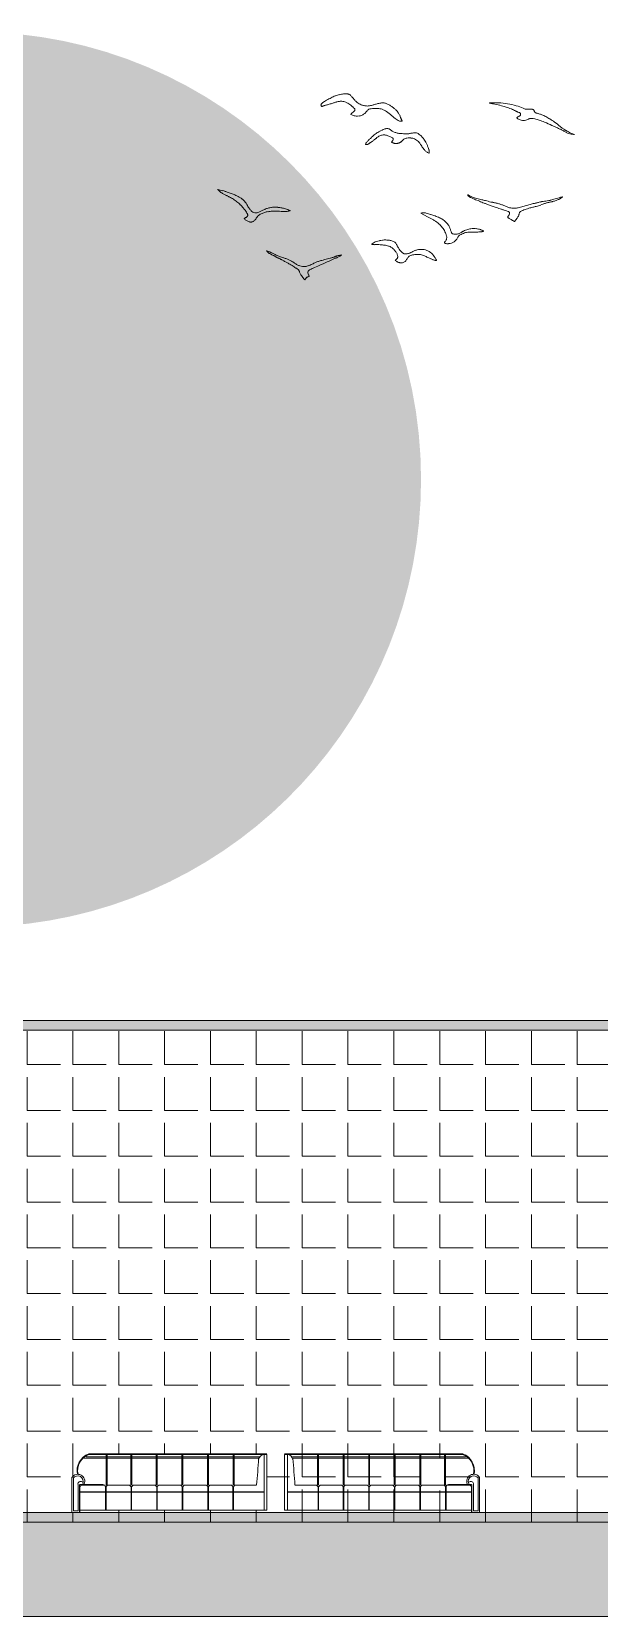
# Model space of a CAD drawing. Header units: inches. Extents: x 0 to 109, y 0 to 144.
# Drawn here: x 39.67 to 48.32, y 119.88 to 144.04 of the extents above; entities that cross this region are included whole.
import ezdxf

# ---------------------------------------------------------------- set-up
doc = ezdxf.new("R2010")
doc.units = ezdxf.units.IN
doc.header["$MEASUREMENT"] = 0
for name, color, linetype, lineweight in [('M_ELEV 2', 251, 'Continuous', 15), ('M_HATCH', 252, 'Continuous', 0), ('M_WALLS', 251, 'Continuous', 15)]:
    doc.layers.add(name, color=color, linetype=linetype, lineweight=lineweight)
doc.layers.add('M_FURNITURE', color=250, linetype='Continuous', lineweight=5, transparency=0.1)

msp = doc.modelspace()

# ---------------------------------------------------------------- hatches: boundary and pattern name
at = {"layer": 'M_ELEV 2', "transparency": 33554641}
h = msp.add_hatch(color=256, dxfattribs=at)
h.dxf.hatch_style = 1
h.set_gradient(color1=(199, 200, 202), color2=(76, 0, 0), rotation=88)
h.paths.add_polyline_path([(5.137, 119.882), (96.545, 119.882), (96.545, 120.867), (92.994, 120.867), (92.994, 121.317), (8.348, 121.317), (8.348, 120.867), (5.137, 120.867)])
at = {"layer": 'M_HATCH', "true_color": 0xadddf7}
h = msp.add_hatch(color=141, dxfattribs=at)
h.dxf.hatch_style = 1
edge = h.paths.add_edge_path()
edge.add_arc((-95.435, 133.394), 127.445, 0.82182, 1.71749, ccw=False)
edge.add_line((31.997, 135.222), (39.26, 135.765))
edge.add_line((39.26, 135.765), (39.286, 130.409))
edge.add_arc((38.777, 137.213), 6.823, 274.2815, 360)
edge.add_arc((38.777, 137.213), 6.823, 0, 180)
at = {"layer": 'M_HATCH'}
h = msp.add_hatch(color=256, dxfattribs=at)
h.dxf.hatch_style = 1
h.paths.add_polyline_path([(39.283, 128.817), (50.379, 128.817), (50.379, 128.967), (39.283, 128.967), (39.05, 128.967), (39.05, 128.367), (39.283, 128.367)])
h = msp.add_hatch(dxfattribs=at)
h.set_pattern_fill('ANGLE', color=256, scale=0.1)
h.set_pattern_definition([(0, (-2902.4851, -285.2188), (0, 0.6985), [0.508, -0.1905]), (90, (-2902.4851, -285.2188), (-0.6985, 0), [0.508, -0.1905])])
h.paths.add_polyline_path([(53.027, 121.317), (53.027, 121.467), (53.673, 121.467), (53.673, 124.467), (55.673, 124.467), (55.673, 121.467), (55.744, 121.467), (65.971, 121.467), (65.971, 121.878, -0.591183), (66.055, 122.047, -0.367988), (66.226, 122.359), (68.942, 122.359), (68.942, 121.467), (70.064, 121.467), (70.064, 128.817), (59.004, 128.817), (50.379, 128.817), (39.283, 128.817), (39.283, 124.467), (39.283, 121.317)])
h.paths.add_polyline_path([(46.376, 121.467), (46.384, 121.501), (46.376, 121.501)], flags=16)
h.paths.add_polyline_path([(46.469, 121.491), (46.4, 121.491), (46.4, 121.855, -1.538153), (46.469, 121.993)], flags=16)
h.paths.add_polyline_path([(45.207, 122.351), (45.207, 122.356), (45.192, 122.356), (45.192, 122.351)], flags=16)
h.paths.add_polyline_path([(45.956, 121.877), (45.956, 122.294), (45.597, 122.294), (45.597, 121.782), (45.935, 121.805, 0.742931)], flags=16)
h.paths.add_polyline_path([(45.545, 121.883), (45.24, 121.883, 0.414214), (45.201, 121.844, 0.480779), (45.155, 121.883), (44.85, 121.883, 0.414214), (44.811, 121.844, 0.480779), (44.765, 121.883), (44.46, 121.883, 0.414214), (44.421, 121.844, 0.480779), (44.375, 121.883), (44.078, 121.883, 0.414214), (44.039, 121.844), (44.031, 121.501), (44.031, 121.883), (44.421, 121.883), (44.421, 121.844, -0.414214), (44.46, 121.883), (44.811, 121.883), (44.811, 121.844, -0.414214), (44.85, 121.883), (45.201, 121.883), (45.201, 121.844, -0.414214), (45.24, 121.883), (45.591, 121.883), (45.584, 121.844, 0.414214)], flags=16)
h.paths.add_polyline_path([(43.252, 122.359), (43.252, 121.501), (40.402, 121.501), (40.402, 121.467), (40.28, 121.467), (40.28, 121.878, -0.591183), (40.365, 122.047, -0.367988), (40.536, 122.359)], flags=16)
h.paths.add_polyline_path([(40.374, 121.891), (40.374, 121.887, -1.232474), (40.456, 121.891)], flags=0)
h.paths.add_polyline_path([(43.252, 122.351), (40.801, 122.351), (40.801, 122.356), (40.817, 122.356)], flags=0)
h.paths.add_polyline_path([(41.191, 122.316), (41.191, 122.356), (41.176, 122.356), (41.176, 122.316)], flags=0)
h.paths.add_polyline_path([(42.695, 121.883), (42.399, 121.883, 0.414214), (42.36, 121.844, 0.480779), (42.313, 121.883), (42.009, 121.883, 0.414214), (41.97, 121.844, 0.480779), (41.923, 121.883), (41.619, 121.883, 0.414214), (41.58, 121.844, 0.480779), (41.533, 121.883), (41.229, 121.883, 0.414214), (41.19, 121.844), (41.182, 121.501), (41.182, 121.883), (41.58, 121.883), (41.58, 121.844, -0.414214), (41.619, 121.883), (41.97, 121.883), (41.97, 121.844, -0.414214), (42.009, 121.883), (42.36, 121.883), (42.36, 121.844, -0.414214), (42.399, 121.883), (42.742, 121.883), (42.734, 121.844, 0.414214)], flags=0)
h = msp.add_hatch(color=256, dxfattribs=at)
h.dxf.hatch_style = 1
h.paths.add_polyline_path([(39.283, 121.467), (39.05, 121.467), (19.142, 121.467), (8.348, 121.467), (8.348, 121.317), (39.283, 121.317)])
h.paths.add_polyline_path([(53.027, 121.467), (39.283, 121.467), (39.283, 121.317), (53.027, 121.317)])
h.paths.add_polyline_path([(92.994, 121.467), (70.064, 121.467), (55.744, 121.467), (55.744, 121.317), (92.994, 121.317)])

# ---------------------------------------------------------------- linework, layer by layer
at = {"layer": 'M_ELEV 2'}
msp.add_line((5.137, 119.882), (96.545, 119.882), dxfattribs=at)
at = {"layer": 'M_FURNITURE'}
for p, q in [((47.184, 142.86), (47.158, 142.872)), ((47.241, 142.859), (47.184, 142.86)), ((44.755, 142.326), (44.753, 142.318)), ((44.753, 142.318), (44.766, 142.318)), ((47.921, 142.474), (47.94, 142.474)), ((47.94, 142.474), (47.925, 142.477)), ((46.396, 141.512), (46.354, 141.532)), ((46.528, 141.477), (46.396, 141.512)), ((45.608, 141.274), (45.598, 141.272)), ((45.598, 141.272), (45.697, 141.219)), ((45.216, 140.56), (45.206, 140.551)), ((45.206, 140.551), (45.224, 140.54)), ((40.45, 122.294), (43.122, 122.294)), ((40.496, 122.316), (43.133, 122.316)), ((40.536, 122.359), (43.252, 122.359)), ((40.536, 122.351), (43.252, 122.351)), ((40.801, 122.356), (40.801, 121.881)), ((40.817, 122.356), (40.817, 121.881)), ((41.176, 122.356), (41.176, 121.881)), ((41.191, 122.356), (41.191, 121.881)), ((41.566, 122.356), (41.566, 121.881)), ((41.581, 122.356), (41.581, 121.881)), ((41.956, 122.356), (41.956, 121.881)), ((41.971, 122.356), (41.971, 121.881)), ((42.346, 122.356), (42.346, 121.881)), ((42.361, 122.356), (42.361, 121.881)), ((42.736, 122.356), (42.736, 121.881)), ((42.751, 122.356), (42.751, 121.881)), ((43.21, 122.359), (43.21, 121.501)), ((43.252, 122.351), (43.252, 121.501)), ((46.237, 122.359), (43.521, 122.359)), ((43.521, 122.351), (43.521, 121.501)), ((46.237, 122.351), (43.521, 122.351)), ((43.563, 122.359), (43.563, 121.501)), ((46.277, 122.316), (43.64, 122.316)), ((46.323, 122.294), (43.651, 122.294)), ((44.022, 122.356), (44.022, 121.881)), ((44.037, 122.356), (44.037, 121.881)), ((44.412, 122.356), (44.412, 121.881)), ((44.427, 122.356), (44.427, 121.881)), ((44.802, 122.356), (44.802, 121.881)), ((44.817, 122.356), (44.817, 121.881)), ((45.192, 122.356), (45.192, 121.881)), ((45.207, 122.356), (45.207, 121.881)), ((45.582, 122.356), (45.582, 121.881)), ((45.597, 122.356), (45.597, 121.881)), ((45.956, 122.356), (45.956, 121.881)), ((45.972, 122.356), (45.972, 121.881)), ((40.402, 121.891), (40.753, 121.891)), ((40.402, 121.844), (40.402, 121.464)), ((40.402, 121.782), (43.21, 121.782)), ((40.402, 121.774), (43.21, 121.774)), ((40.441, 121.883), (40.776, 121.883)), ((40.792, 121.852), (40.792, 121.501)), ((40.8, 121.844), (40.8, 121.501)), ((40.839, 121.883), (41.143, 121.883)), ((41.182, 121.844), (41.182, 121.501)), ((41.19, 121.844), (41.19, 121.501)), ((41.229, 121.883), (41.533, 121.883)), ((41.572, 121.844), (41.572, 121.501)), ((41.58, 121.844), (41.58, 121.501)), ((41.619, 121.883), (41.923, 121.883)), ((41.962, 121.844), (41.962, 121.501)), ((41.97, 121.844), (41.97, 121.501)), ((42.009, 121.883), (42.313, 121.883)), ((42.352, 121.844), (42.352, 121.501)), ((42.36, 121.844), (42.36, 121.501)), ((42.399, 121.883), (42.695, 121.883)), ((42.734, 121.844), (42.734, 121.501)), ((42.742, 121.844), (42.742, 121.501)), ((42.781, 121.883), (43.095, 121.883)), ((46.371, 121.782), (43.563, 121.782)), ((46.371, 121.774), (43.563, 121.774)), ((43.992, 121.883), (43.679, 121.883)), ((44.031, 121.844), (44.031, 121.501)), ((44.039, 121.844), (44.039, 121.501)), ((44.375, 121.883), (44.078, 121.883)), ((44.414, 121.844), (44.414, 121.501)), ((44.421, 121.844), (44.421, 121.501)), ((44.765, 121.883), (44.46, 121.883)), ((44.804, 121.844), (44.804, 121.501)), ((44.811, 121.844), (44.811, 121.501)), ((45.155, 121.883), (44.85, 121.883)), ((45.194, 121.844), (45.194, 121.501)), ((45.201, 121.844), (45.201, 121.501)), ((45.545, 121.883), (45.24, 121.883)), ((45.584, 121.844), (45.584, 121.501)), ((45.591, 121.844), (45.591, 121.501)), ((45.935, 121.883), (45.63, 121.883)), ((45.974, 121.844), (45.974, 121.501)), ((45.981, 121.852), (45.981, 121.501)), ((46.332, 121.883), (45.997, 121.883)), ((46.371, 121.891), (46.02, 121.891)), ((46.371, 121.844), (46.371, 121.464)), ((40.402, 121.501), (43.252, 121.501)), ((46.371, 121.501), (43.521, 121.501))]:
    msp.add_line(p, q, dxfattribs=at)
for points in [[(40.397, 121.891), (40.397, 121.467), (40.28, 121.467), (40.28, 122.001)], [(40.374, 121.891), (40.374, 121.491), (40.304, 121.491), (40.304, 122.001)], [(40.374, 121.891), (40.374, 121.491), (40.304, 121.491), (40.304, 122.001)], [(46.376, 121.891), (46.376, 121.467), (46.493, 121.467), (46.493, 122.001)], [(46.4, 121.891), (46.4, 121.491), (46.469, 121.491), (46.469, 122.001)], [(46.4, 121.891), (46.4, 121.491), (46.469, 121.491), (46.469, 122.001)]]:
    msp.add_lwpolyline(points, dxfattribs=at)
for centre, radius, start, end in [((44.689, 142.113), 1.027, 116.5247, 120.8982), ((44.529, 142.433), 0.67, 110.4993, 116.5248), ((44.496, 142.52), 0.577, 103.9749, 110.4993), ((44.485, 142.567), 0.527, 96.9975, 103.9749), ((44.449, 142.86), 0.233, 91.6495, 96.9975), ((44.449, 142.852), 0.241, 86.4365, 91.6495), ((44.451, 142.885), 0.207, 80.9345, 86.4365), ((44.471, 143.014), 0.0771, 69.4149, 80.9345), ((44.463, 142.991), 0.101, 60.0872, 69.4148), ((44.473, 143.009), 0.0801, 48.9837, 60.0871), ((44.447, 142.979), 0.12, 40.2825, 48.9836), ((44.202, 142.772), 0.441, 36.9735, 40.2825), ((44.987, 143.362), 0.54, 216.9735, 221.7765), ((44.087, 142.923), 0.0114, 152.85, 176.4105), ((44.106, 142.922), 0.0308, 176.4106, 187.6394), ((44.116, 142.923), 0.0404, 187.6393, 203.0682), ((44.099, 142.917), 0.0254, 139.1494, 152.8499), ((44.088, 142.911), 0.0105, 203.0682, 245.1253), ((44.358, 142.693), 0.368, 137.2058, 139.1494), ((44.089, 142.914), 0.0133, 245.1253, 281.0409), ((44.199, 142.84), 0.151, 131.3113, 137.2057), ((44.079, 142.97), 0.0702, 281.0409, 291.5407), ((44.195, 142.845), 0.145, 125.2182, 131.3112), ((44.134, 142.83), 0.0803, 106.9319, 111.5406), ((44.732, 140.866), 2.133, 106.5036, 106.932), ((44.304, 142.69), 0.334, 121.6123, 125.2182), ((44.688, 141.013), 1.98, 105.9531, 106.5036), ((45.71, 140.406), 3.016, 120.8981, 121.6123), ((44.896, 140.284), 2.738, 105.5213, 105.953), ((43.758, 144.383), 1.516, 285.5212, 286.4235), ((43.253, 146.096), 3.302, 286.4235, 286.9277), ((43.24, 146.138), 3.346, 286.9277, 287.4308), ((43.719, 144.615), 1.749, 287.4307, 288.248), ((45.158, 140.248), 2.848, 107.3208, 108.248), ((44.406, 142.662), 0.32, 102.69, 107.3207), ((44.37, 142.821), 0.156, 95.3644, 102.69), ((44.378, 142.736), 0.242, 90.0822, 95.3644), ((44.378, 142.758), 0.22, 81.8038, 90.0822), ((44.382, 142.787), 0.191, 72.5864, 81.8037), ((44.378, 142.775), 0.204, 63.6988, 72.5864), ((44.339, 142.696), 0.291, 56.8933, 63.6988), ((44.277, 142.601), 0.405, 51.6384, 56.8933), ((44.188, 142.489), 0.548, 47.4497, 51.6384), ((44.533, 142.781), 0.00436, 132.8888, 169.0125), ((44.534, 142.781), 0.0058, 169.0126, 246.1675), ((44.685, 142.618), 0.228, 130.7799, 132.8887), ((44.679, 143.108), 0.363, 246.1675, 250.1709), ((44.661, 142.645), 0.192, 127.7452, 130.7799), ((44.732, 142.554), 0.307, 125.6139, 127.7452), ((44.276, 143.19), 0.475, 305.6139, 308.9643), ((44.653, 143.038), 0.289, 250.1709, 255.9119), ((44.134, 142.43), 0.628, 44.173, 47.4496), ((44.53, 142.877), 0.0724, 308.9643, 322.4167), ((44.835, 143.226), 0.337, 221.7764, 228.6201), ((44.563, 142.847), 0.0297, 14.0893, 44.173), ((44.564, 142.85), 0.0288, 322.4167, 346.1219), ((44.57, 142.849), 0.0231, 346.1219, 14.0893), ((44.802, 143.189), 0.287, 228.6202, 236.082), ((44.791, 143.173), 0.268, 236.0821, 243.9327), ((44.633, 142.908), 0.157, 278.6312, 295.5041), ((44.821, 143.234), 0.336, 243.9327, 248.5437), ((44.784, 143.139), 0.234, 248.5436, 254.594), ((44.623, 142.93), 0.18, 295.5041, 311.1064), ((44.778, 143.118), 0.211, 254.5941, 260.9813), ((44.554, 143.009), 0.285, 311.1064, 322.1665), ((44.778, 143.121), 0.215, 260.9814, 267.289), ((44.779, 143.131), 0.225, 267.289, 273.5047), ((44.925, 142.721), 0.184, 135.6002, 142.1666), ((44.78, 143.104), 0.198, 273.5047, 280.3555), ((44.817, 142.826), 0.0337, 112.5359, 135.6002), ((44.83, 142.795), 0.0675, 98.4786, 112.536), ((44.746, 143.292), 0.389, 280.3556, 284.8619), ((45.054, 141.292), 1.587, 97.0575, 98.4786), ((44.186, 145.404), 2.574, 284.862, 285.9788), ((44.912, 142.44), 0.43, 86.4653, 97.0574), ((45.593, 140.489), 2.538, 104.8359, 105.9788), ((44.924, 142.626), 0.244, 70.2532, 86.4653), ((45.041, 142.573), 0.382, 100.2114, 104.8359), ((45.009, 142.75), 0.203, 93.3407, 100.2114), ((45.013, 142.684), 0.269, 87.7807, 93.3407), ((44.903, 142.569), 0.304, 56.098, 70.2531), ((45.014, 142.718), 0.235, 81.6832, 87.7808), ((45.03, 142.827), 0.125, 71.9304, 81.6832), ((45.024, 142.807), 0.145, 63.0111, 71.9305), ((44.561, 142.06), 0.917, 49.8788, 56.098), ((44.909, 142.582), 0.398, 58.8106, 63.0111), ((44.799, 142.4), 0.611, 54.3996, 58.8106), ((44.842, 142.46), 0.537, 49.5423, 54.3995), ((44.887, 142.513), 0.468, 44.3613, 49.5422), ((45.019, 142.642), 0.284, 36.8293, 44.3612), ((45.068, 142.679), 0.222, 31.5237, 36.8293), ((44.931, 142.595), 0.382, 27.9909, 31.5237), ((44.926, 142.592), 0.389, 24.4786, 27.9908), ((46.644, 142.952), 0.000898, 99.2153, 251.2581), ((46.667, 142.812), 0.142, 94.2035, 99.2153), ((46.669, 143.026), 0.079, 251.2581, 258.7135), ((49.809, 158.76), 16.124, 258.7135, 258.8861), ((46.723, 142.046), 0.911, 86.3929, 94.2034), ((46.322, 141.007), 1.969, 75.9026, 78.8861), ((46.692, 141.554), 1.404, 80.744, 86.3929), ((46.422, 141.405), 1.558, 72.3473, 75.9026), ((46.507, 141.674), 1.276, 68.4631, 72.3474), ((46.7, 141.6), 1.357, 75.0284, 80.744), ((46.758, 142.308), 0.594, 61.5842, 68.4632), ((47.14, 143.015), 0.209, 241.5842, 244.2941), ((47.257, 143.257), 0.478, 244.2941, 245.7533), ((46.868, 142.232), 0.703, 65.6801, 75.0284), ((47.261, 143.268), 0.49, 245.7532, 247.2055), ((47.176, 143.065), 0.27, 247.2055, 249.4737), ((47, 142.595), 0.232, 64.8585, 69.4737), ((47.081, 142.767), 0.0424, 48.5816, 64.8585), ((47.094, 142.781), 0.0228, 24.5753, 48.5816), ((47.096, 142.776), 0.0217, 319.2026, 345.1462), ((47.084, 142.777), 0.0331, 6.4309, 24.5754), ((47.089, 142.778), 0.0283, 345.1462, 6.4309), ((47.158, 139.743), 3.117, 87.9067, 88.4827), ((47.261, 142.568), 0.29, 84.6216, 87.9067), ((47.279, 142.76), 0.0977, 78.3842, 84.6217), ((47.293, 142.824), 0.0318, 64.0015, 78.3842), ((47.291, 142.822), 0.0346, 49.4153, 64.0014), ((47.288, 142.818), 0.0395, 36.2221, 49.4153), ((47.292, 142.82), 0.0352, 22.2823, 36.2221), ((47.307, 142.827), 0.0189, 0.0904, 22.2823), ((47.337, 142.827), 0.0113, 180.0904, 215.8323), ((47.388, 142.863), 0.0742, 215.8322, 224.734), ((47.388, 142.864), 0.0743, 224.734, 233.9314), ((47.357, 142.821), 0.0214, 233.9314, 257.1821), ((47.265, 142.416), 0.393, 74.1912, 77.1821), ((47.134, 141.956), 0.872, 72.542, 74.1912), ((47.129, 141.939), 0.89, 70.8995, 72.5421), ((47.262, 142.323), 0.484, 68.3074, 70.8995), ((47.187, 142.135), 0.686, 62.5874, 68.3073), ((44.639, 142.982), 0.231, 255.9118, 262.692), ((44.631, 142.921), 0.169, 262.692, 278.6312), ((45.434, 141.649), 0.987, 116.8226, 119.0917), ((45.432, 141.655), 0.981, 114.5929, 116.8226), ((45.128, 142.318), 0.252, 108.4622, 114.593), ((45.091, 142.43), 0.134, 101.1781, 108.4623), ((45.083, 142.467), 0.0954, 91.7903, 101.1781), ((45.083, 142.482), 0.0807, 81.5473, 91.7903), ((45.086, 142.5), 0.0626, 69.1506, 81.5474), ((45.091, 142.515), 0.0465, 61.0087, 69.1506), ((45.002, 142.353), 0.232, 58.5319, 61.0086), ((44.986, 142.327), 0.262, 56.0653, 58.5319), ((44.999, 142.347), 0.238, 53.42, 56.0653), ((45.312, 142.768), 0.287, 233.4199, 243.171), ((50.669, 149.308), 8.561, 229.8788, 230.484), ((45.39, 142.908), 0.265, 230.4841, 237.9489), ((45.284, 142.738), 0.0645, 237.9489, 257.4362), ((45.288, 142.757), 0.0832, 257.4362, 273.5398), ((45.051, 142.649), 0.251, 19.603, 24.4786), ((45.473, 142.799), 0.197, 199.603, 202.2527), ((45.684, 142.886), 0.425, 202.2527, 203.7449), ((45.273, 142.997), 0.324, 273.5397, 274.789), ((45.689, 142.888), 0.431, 203.7449, 205.2335), ((45.503, 142.8), 0.225, 205.2335, 207.6545), ((45.285, 142.86), 0.187, 274.789, 276.6758), ((45.04, 142.558), 0.297, 26.0916, 27.6546), ((45.268, 143.002), 0.329, 276.6757, 277.5808), ((45.166, 142.619), 0.158, 23.5815, 26.0916), ((45.041, 142.565), 0.294, 22.4541, 23.5815), ((45.311, 142.677), 0.00172, 277.5806, 314.9999), ((45.312, 142.676), 0.000883, 315.0001, 22.4542), ((47.067, 142.726), 0.00696, 151.9604, 181.9098), ((47.065, 142.726), 0.00483, 181.9098, 221.2749), ((47.084, 142.717), 0.0258, 138.1714, 151.9603), ((47.079, 142.738), 0.0234, 221.275, 234.9225), ((47.081, 142.719), 0.0228, 123.0236, 138.1714), ((47.409, 143.209), 0.598, 234.9225, 236.2238), ((47.096, 142.697), 0.0491, 113.6427, 123.0237), ((47.221, 142.412), 0.36, 111.4874, 113.6428), ((47.179, 142.864), 0.184, 236.2237, 248.1024), ((47.047, 142.854), 0.114, 291.4875, 299.5051), ((47.086, 142.784), 0.0341, 299.5051, 319.2027), ((47.156, 142.808), 0.123, 248.1024, 264.1448), ((47.156, 142.803), 0.118, 264.1448, 280.6058), ((47.149, 142.84), 0.156, 280.6059, 293.9558), ((47.45, 142.161), 0.587, 111.4728, 113.9559), ((47.288, 142.574), 0.144, 104.4054, 111.4728), ((47.278, 142.612), 0.104, 95.7707, 104.4055), ((47.286, 142.528), 0.188, 90.2371, 95.7708), ((47.286, 142.521), 0.196, 76.1438, 90.2372), ((47.154, 141.982), 0.751, 70.9498, 76.1438), ((46.973, 141.459), 1.304, 66.9756, 70.9497), ((45.903, 138.942), 4.039, 65.2648, 66.9756), ((47.137, 142.038), 0.795, 57.468, 62.5873), ((46.929, 141.712), 1.182, 53.3784, 57.468), ((52.018, 152.215), 10.575, 245.2647, 245.4687), ((52.673, 153.649), 12.151, 245.4686, 245.6524), ((45.584, 139.902), 3.437, 51.5335, 53.3784), ((52.149, 152.491), 10.88, 245.6523, 245.8363), ((48.636, 144.663), 2.3, 245.8363, 246.4191), ((47.48, 142.014), 0.59, 64.5731, 66.4191), ((48.512, 143.588), 1.271, 231.5334, 232.6594), ((47.443, 141.936), 0.676, 62.9063, 64.5732), ((48.425, 143.473), 1.126, 232.6593, 233.8919), ((47.476, 142.001), 0.604, 61.2322, 62.9064), ((48.366, 143.392), 1.026, 233.8918, 235.0487), ((47.705, 142.416), 0.13, 55.9888, 61.2322), ((47.98, 142.824), 0.362, 235.9888, 242.7243), ((47.839, 142.638), 0.107, 235.0487, 241.1533), ((47.471, 141.971), 0.655, 60.3127, 61.1533), ((46.842, 140.867), 1.926, 59.9364, 60.3127), ((46.776, 140.753), 2.058, 59.564, 59.9365), ((47.125, 141.347), 1.368, 59.0585, 59.564), ((44.798, 142.316), 0.0443, 152.0882, 167.8469), ((44.821, 142.304), 0.0707, 140.9746, 152.0882), ((44.948, 142.201), 0.234, 135.7531, 140.9746), ((44.766, 142.378), 0.0599, 270.2361, 281.0247), ((44.766, 142.379), 0.0616, 281.0247, 291.5911), ((47.287, 139.923), 3.499, 135.0281, 135.7532), ((44.764, 142.383), 0.0652, 291.5911, 301.8416), ((44.758, 142.393), 0.0773, 301.8415, 310.8618), ((44.866, 142.268), 0.0881, 126.4492, 130.8618), ((46.29, 140.919), 2.089, 133.6782, 135.0281), ((45.564, 141.323), 1.263, 125.8186, 126.4493), ((45.595, 141.28), 1.316, 125.1025, 125.8186), ((45.776, 141.023), 1.63, 124.4924, 125.1024), ((45.298, 141.958), 0.653, 130.4685, 133.6782), ((44.472, 142.921), 0.673, 304.4923, 306.1068), ((44.236, 143.244), 1.073, 306.1068, 307.2447), ((45.19, 142.084), 0.487, 126.6442, 130.4685), ((44.269, 143.2), 1.017, 307.2446, 308.3931), ((45.316, 141.915), 0.698, 123.7244, 126.6443), ((44.666, 142.699), 0.378, 308.3931, 310.7978), ((45.213, 142.065), 0.458, 125.9022, 130.7979), ((45.139, 142.18), 0.379, 119.0917, 123.7244), ((45.037, 142.309), 0.158, 115.0418, 125.9022), ((45.021, 142.342), 0.121, 102.357, 115.0417), ((45.034, 142.284), 0.181, 92.9513, 102.3569), ((45.034, 142.284), 0.181, 85.4212, 92.9513), ((45.036, 142.31), 0.155, 76.9808, 85.4212), ((45.027, 142.269), 0.196, 69.6085, 76.9808), ((44.937, 142.027), 0.455, 65.6727, 69.6085), ((44.826, 141.783), 0.723, 62.2544, 65.6727), ((45.612, 142.074), 0.54, 148.0558, 148.6088), ((45.153, 142.354), 0.00176, 148.6088, 180.0001), ((45.154, 142.354), 0.0027, 179.9999, 244.0676), ((45.267, 142.587), 0.261, 244.0676, 246.5287), ((45.374, 142.222), 0.259, 146.7061, 148.0558), ((45.538, 142.115), 0.455, 145.8201, 146.7061), ((45.01, 142.473), 0.183, 325.8201, 334.8846), ((45.149, 142.396), 0.0297, 27.6381, 62.2544), ((45.231, 142.503), 0.17, 246.5288, 250.7707), ((45.161, 142.402), 0.0165, 334.8847, 27.6381), ((45.225, 142.487), 0.153, 250.7707, 255.3533), ((45.279, 142.704), 0.214, 243.171, 255.3047), ((45.212, 142.436), 0.101, 255.3532, 260.5832), ((45.212, 142.439), 0.104, 260.5832, 265.6981), ((45.215, 142.472), 0.136, 265.6982, 270.0913), ((45.214, 142.645), 0.309, 270.0913, 272.4706), ((45.303, 142.796), 0.31, 255.3047, 265.0216), ((45.211, 142.713), 0.378, 272.4706, 274.746), ((45.237, 142.403), 0.0662, 274.7461, 283), ((45.239, 142.393), 0.0567, 283, 292.1407), ((45.175, 142.551), 0.227, 292.1407, 295.4029), ((45.21, 142.478), 0.146, 295.4029, 300.1894), ((45.37, 143.564), 1.081, 265.0215, 268.857), ((45.238, 142.43), 0.0907, 300.1894, 307.0184), ((45.223, 142.45), 0.116, 307.0184, 312.9096), ((45.058, 142.628), 0.358, 312.9096, 315.4514), ((45.545, 142.148), 0.325, 129.3241, 135.4515), ((45.386, 142.342), 0.0749, 111.0952, 129.3241), ((45.439, 146.995), 4.512, 268.857, 269.3706), ((45.39, 142.332), 0.0857, 94.4201, 111.0951), ((45.421, 141.924), 0.495, 89.8639, 94.4201), ((45.392, 142.767), 0.284, 269.3705, 273.2328), ((45.4, 142.631), 0.148, 273.2328, 279.2944), ((45.419, 141.057), 1.362, 88.8597, 89.864), ((45.34, 143.001), 0.522, 279.2943, 281.6629), ((45.555, 141.958), 0.543, 96.3241, 101.6629), ((45.444, 142.278), 0.14, 83.5313, 88.8597), ((45.451, 142.341), 0.077, 75.6132, 83.5313), ((45.425, 142.239), 0.183, 71.4586, 75.6132), ((45.415, 142.21), 0.213, 61.2842, 71.4586), ((45.508, 142.383), 0.114, 79.3876, 96.3241), ((45.438, 142.253), 0.164, 48.9166, 61.2842), ((45.513, 142.411), 0.0858, 59.0312, 79.3876), ((45.414, 142.225), 0.201, 37.9128, 48.9166), ((45.444, 142.297), 0.219, 48.9379, 59.0312), ((45.216, 142.071), 0.452, 31.9138, 37.9129), ((45.367, 142.208), 0.337, 44.9051, 48.9379), ((46.494, 142.866), 1.053, 211.9138, 213.8392), ((45.385, 142.226), 0.311, 40.6236, 44.9051), ((45.359, 142.204), 0.345, 36.5752, 40.6236), ((45.212, 142.095), 0.528, 33.6333, 36.5752), ((45.327, 142.171), 0.391, 28.1241, 33.6333), ((44.984, 141.988), 0.779, 24.8352, 28.124), ((45, 141.995), 0.762, 21.5411, 24.8351), ((47.945, 142.757), 0.287, 242.7242, 250.752), ((48.471, 143.592), 1.248, 239.0584, 240.756), ((47.932, 142.72), 0.247, 250.752, 259.4013), ((48.014, 142.776), 0.313, 240.756, 245.504), ((47.965, 142.67), 0.196, 245.504, 251.7681), ((47.919, 142.649), 0.175, 259.4013, 270.5846), ((47.972, 142.69), 0.218, 251.7681, 257.5646), ((46.029, 142.555), 0.494, 213.8392, 217.2309), ((45.915, 142.468), 0.351, 217.2309, 221.2884), ((45.811, 142.377), 0.212, 221.2884, 227.205), ((45.808, 142.374), 0.208, 227.205, 232.6153), ((45.87, 142.455), 0.309, 232.6153, 236.6292), ((46.016, 142.676), 0.574, 236.6292, 238.6423), ((45.437, 142.168), 0.292, 14.8005, 21.5411), ((45.719, 142.188), 0.00338, 238.6422, 315), ((45.657, 142.226), 0.0646, 4.1298, 14.8004), ((45.28, 142.199), 0.443, 1.5541, 4.1298), ((45.717, 142.19), 0.00601, 315, 0.3026), ((44.778, 142.185), 0.945, 0.3026, 1.5541), ((42.502, 141.634), 0.000346, 92.1525, 221.6384), ((42.769, 141.872), 0.359, 221.6385, 222.7115), ((42.502, 141.615), 0.0188, 75.4907, 92.1524), ((42.674, 141.784), 0.228, 222.7115, 224.8163), ((40.13, 132.447), 9.489, 75.2805, 75.4906), ((42.869, 141.978), 0.504, 224.8163, 225.9822), ((42.701, 141.804), 0.262, 225.9822, 231.9295), ((42.742, 141.856), 0.329, 231.9296, 236.9449), ((41.751, 138.62), 3.107, 74.6009, 75.2804), ((42.789, 141.929), 0.415, 236.945, 241.3736), ((41.832, 138.912), 2.805, 73.8671, 74.601), ((42.949, 142.222), 0.749, 241.3737, 244.2202), ((42.19, 140.149), 1.516, 71.1963, 73.8671), ((42.355, 140.634), 1.004, 67.5583, 71.1963), ((42.415, 140.78), 0.846, 63.5823, 67.5584), ((22.193, 99.248), 46.975, 64.198, 64.2202), ((17.843, 90.249), 56.97, 64.1788, 64.1981), ((20.158, 95.034), 51.654, 64.1596, 64.1788), ((37.339, 130.51), 12.238, 64.1035, 64.1596), ((42.439, 141.015), 0.559, 57.3716, 64.1035), ((42.4, 140.954), 0.632, 51.2292, 57.3717), ((42.49, 140.932), 0.676, 58.8804, 63.5823), ((42.389, 140.941), 0.649, 45.1681, 51.2293), ((42.489, 140.931), 0.678, 55.1019, 58.8804), ((42.395, 140.947), 0.641, 39.0486, 45.1682), ((42.774, 141.338), 0.181, 45.0114, 55.102), ((42.47, 141.007), 0.545, 36.4024, 39.0487), ((42.779, 141.344), 0.173, 34.6303, 45.0114), ((41.412, 140.227), 1.859, 35.3413, 36.4024), ((42.441, 141.11), 0.584, 30.4344, 34.6302), ((44.01, 142.032), 1.236, 210.4343, 213.6703), ((43.191, 141.486), 0.251, 213.6704, 224.2246), ((43.444, 140.826), 0.553, 112.5566, 118.7813), ((43.367, 141.013), 0.35, 103.7967, 112.5566), ((43.363, 141.028), 0.335, 94.8148, 103.7967), ((43.374, 140.901), 0.463, 87.762, 94.8147), ((43.373, 140.892), 0.472, 84.42, 87.762), ((43.365, 140.808), 0.556, 81.4649, 84.4201), ((43.361, 140.78), 0.585, 78.5826, 81.4649), ((43.355, 140.752), 0.613, 75.8009, 78.5826), ((43.38, 140.849), 0.513, 72.5712, 75.8009), ((43.084, 139.905), 1.502, 71.1222, 72.5713), ((41.083, 134.056), 7.684, 70.8248, 71.1223), ((46.307, 141.552), 0.00128, 78.1361, 219.4263), ((46.441, 141.662), 0.174, 219.4262, 224.2489), ((46.299, 141.514), 0.0398, 64.7501, 78.1361), ((43.261, 135.072), 7.163, 64.4124, 64.75), ((46.449, 141.67), 0.186, 224.2488, 227.1183), ((46.505, 141.731), 0.269, 227.1182, 229.2954), ((46.493, 141.716), 0.249, 229.2954, 231.5003), ((46.389, 141.585), 0.0822, 231.5004, 236.5464), ((46.377, 141.567), 0.0605, 236.5465, 246.0586), ((47.571, 144.256), 3.003, 246.0586, 246.6337), ((47.333, 143.705), 2.402, 246.6337, 247.4908), ((47.796, 144.824), 3.614, 247.4909, 248.122), ((30.531, 101.828), 42.72, 68.0662, 68.1221), ((30.614, 102.034), 42.497, 68.01, 68.0662), ((32.298, 106.203), 38, 67.9553, 68.0101), ((50.755, 157.548), 16.617, 255.2639, 255.4461), ((44.452, 136.217), 5.62, 67.7308, 67.9554), ((48.829, 150.129), 8.952, 255.4461, 255.7356), ((47.192, 142.91), 1.612, 247.7309, 249.5269), ((56.361, 179.755), 39.521, 255.7356, 255.7934), ((47.573, 143.928), 2.7, 249.527, 250.7478), ((46.666, 141.457), 0.0144, 255.7933, 270.0001), ((46.666, 141.423), 0.0191, 80.433, 90), ((46.383, 139.746), 1.72, 80.0473, 80.433), ((46.479, 140.292), 1.166, 79.3728, 80.0473), ((47.92, 144.923), 3.753, 250.7478, 251.7769), ((46.352, 139.615), 1.854, 78.8963, 79.3728), ((46.533, 140.538), 0.914, 75.6914, 78.8963), ((49.179, 148.747), 7.779, 251.7769, 252.3735), ((46.55, 140.605), 0.844, 72.2919, 75.6914), ((46.563, 140.647), 0.8, 68.8002, 72.292), ((45.154, 136.079), 5.512, 71.8771, 72.3735), ((46.601, 140.745), 0.696, 64.9228, 68.8002), ((46.348, 139.728), 1.673, 70.6704, 71.877), ((47.026, 141.653), 0.307, 244.9227, 252.0615), ((47.013, 141.612), 0.264, 252.0616, 260.0488), ((47.012, 141.607), 0.259, 260.0489, 268.1204), ((47.013, 141.629), 0.281, 268.1203, 275.7188), ((47.002, 141.738), 0.391, 275.7188, 279.7213), ((46.996, 141.774), 0.427, 279.7213, 283.4647), ((46.835, 142.445), 1.117, 283.4646, 285.5054), ((43.759, 153.533), 12.624, 285.5053, 285.8503), ((47.325, 140.933), 0.42, 112.1193, 116.8405), ((47.376, 140.807), 0.556, 108.2942, 112.1194), ((47.467, 140.53), 0.847, 105.2705, 108.2942), ((48.684, 136.186), 5.409, 105.4531, 105.8503), ((48.664, 136.257), 5.335, 105.0518, 105.4531), ((47.891, 138.979), 2.456, 103.9036, 105.2705), ((48.518, 136.802), 4.771, 104.6611, 105.0518), ((46.504, 144.582), 3.317, 283.9037, 284.8172), ((47.485, 140.752), 0.688, 103.0298, 104.6611), ((46.998, 142.856), 1.472, 283.0297, 283.642), ((46.807, 143.641), 2.28, 283.642, 284.0832), ((47.041, 142.552), 1.217, 284.8173, 286.7481), ((46.839, 143.512), 2.147, 284.0832, 284.5287), ((47.187, 142.171), 0.762, 284.5288, 285.4941), ((47.526, 140.949), 0.507, 102.9198, 105.4941), ((47.153, 142.179), 0.828, 286.7481, 289.1416), ((47.523, 140.963), 0.492, 100.2873, 102.9198), ((47.21, 142.013), 0.652, 289.1416, 292.0035), ((47.574, 140.682), 0.779, 98.2777, 100.2874), ((47.612, 141.02), 0.42, 109.4562, 112.0035), ((47.888, 138.524), 2.959, 97.5333, 98.2777), ((47.662, 140.877), 0.571, 107.4348, 109.4561), ((47.672, 140.848), 0.602, 105.4611, 107.4348), ((47.258, 143.284), 1.842, 277.5333, 278.775), ((47.661, 140.885), 0.563, 103.3873, 105.4611), ((36.26, 188.79), 48.68, 283.3872, 283.4092), ((47.477, 141.867), 0.409, 278.7749, 282.5712), ((29.28, 218.068), 78.779, 283.40911, 283.42447), ((47.487, 141.82), 0.36, 282.5712, 286.6894), ((30.016, 214.984), 75.608, 283.42444, 283.4398), ((40.97, 169.144), 28.478, 283.4398, 283.4717), ((47.246, 142.624), 1.2, 286.6894, 288.3699), ((47.456, 142.07), 0.637, 283.4716, 286.003), ((47.928, 140.57), 0.964, 106.1048, 108.3699), ((47.496, 141.933), 0.495, 286.003, 289.0633), ((47.519, 141.865), 0.423, 289.0634, 292.3673), ((48.182, 139.692), 1.878, 104.7295, 106.1048), ((47.574, 141.732), 0.279, 292.3673, 296.8727), ((47.603, 141.674), 0.214, 296.8727, 301.653), ((50.162, 132.159), 9.667, 104.4563, 104.7294), ((47.448, 141.925), 0.509, 301.653, 304.1561), ((46.82, 142.851), 1.628, 304.156, 304.9453), ((47.75, 141.516), 0.00423, 45, 104.4562), ((47.752, 141.518), 0.00156, 304.9453, 45), ((42.907, 141.188), 0.00309, 124.9387, 161.565), ((42.908, 141.188), 0.00402, 161.5651, 232.4931), ((43.046, 140.989), 0.246, 123.3333, 124.9387), ((43.229, 141.606), 0.531, 232.493, 234.7032), ((43.012, 141.042), 0.184, 120.742, 123.3333), ((43.073, 140.939), 0.303, 118.9627, 120.742), ((43.106, 141.433), 0.319, 234.7032, 238.7902), ((42.836, 141.368), 0.188, 298.9626, 302.2053), ((40.735, 139.747), 2.689, 34.6216, 35.3413), ((42.871, 141.311), 0.121, 302.2053, 306.7192), ((43.085, 141.397), 0.277, 238.7903, 243.3325), ((42.89, 141.287), 0.0898, 306.7192, 311.771), ((42.879, 141.227), 0.0836, 25.7874, 34.6217), ((42.934, 141.237), 0.0229, 311.771, 325.7371), ((42.929, 141.24), 0.0293, 325.737, 344.2902), ((42.913, 141.244), 0.0453, 12.0823, 25.7874), ((42.917, 141.244), 0.0418, 344.2901, 358.5137), ((42.913, 141.244), 0.0459, 358.5138, 12.0822), ((43.042, 141.311), 0.181, 243.3326, 250.4251), ((43.008, 141.217), 0.0806, 250.4251, 263.3965), ((43.006, 141.201), 0.0646, 263.3966, 278.1475), ((43.099, 141.397), 0.124, 224.2246, 240.3159), ((43.004, 141.217), 0.0803, 278.1476, 290.681), ((43.01, 141.201), 0.0635, 290.6811, 306.3586), ((43.085, 141.373), 0.0953, 240.3159, 259.8676), ((42.958, 141.271), 0.15, 306.3586, 314.5956), ((42.922, 141.308), 0.203, 314.5957, 321.7436), ((43.086, 141.376), 0.0984, 259.8677, 273.1486), ((42.828, 141.382), 0.322, 321.7437, 326.7982), ((43.086, 141.377), 0.0996, 273.1487, 286.3086), ((43.366, 141.03), 0.321, 144.5617, 146.7982), ((43.363, 141.032), 0.318, 142.3112, 144.5617), ((43.334, 141.054), 0.281, 140.0935, 142.3112), ((43.064, 141.45), 0.176, 286.3086, 295.6704), ((43.152, 141.207), 0.0435, 131.2835, 140.0935), ((43.17, 141.186), 0.071, 118.0747, 131.2835), ((43.441, 140.678), 0.646, 115.4716, 118.0748), ((42.805, 141.991), 0.776, 295.6704, 298.7813), ((43.423, 140.716), 0.605, 112.539, 115.4717), ((43.287, 141.044), 0.249, 106.858, 112.539), ((43.34, 140.87), 0.432, 99.3766, 106.858), ((43.364, 140.725), 0.578, 93.3679, 99.3766), ((43.378, 140.482), 0.822, 88.413, 93.3678), ((43.346, 139.342), 1.962, 85.8265, 88.4129), ((43.545, 142.068), 0.771, 265.8264, 267.2746), ((43.524, 141.618), 0.321, 267.2746, 270.062), ((43.524, 141.537), 0.24, 270.0619, 273.3463), ((43.524, 141.528), 0.231, 273.3464, 276.722), ((43.507, 141.68), 0.384, 276.722, 279.4996), ((43.513, 141.64), 0.343, 279.4995, 282.5184), ((43.496, 141.716), 0.421, 282.5183, 284.6439), ((43.6, 141.319), 0.011, 284.6439, 313.9956), ((43.607, 141.312), 0.00132, 313.9956, 70.8249), ((45.668, 141.044), 0.238, 103.5145, 104.5479), ((45.687, 140.962), 0.322, 102.6912, 103.5144), ((45.681, 140.988), 0.295, 101.8589, 102.6912), ((45.638, 141.194), 0.0856, 99.7667, 101.8589), ((45.643, 141.168), 0.111, 95.8136, 99.7669), ((45.637, 141.228), 0.0517, 88.794, 95.8137), ((45.636, 141.212), 0.0668, 82.8097, 88.794), ((45.611, 141.009), 0.271, 80.6988, 82.8097), ((45.626, 141.104), 0.176, 73.2817, 80.6987), ((42.61, 131.06), 10.663, 72.8904, 73.2817), ((42.427, 135.097), 6.94, 61.1255, 61.8921), ((43.643, 134.419), 7.149, 72.321, 72.8905), ((45.426, 140.535), 0.731, 57.1165, 61.1254), ((45.652, 140.72), 0.535, 68.5282, 72.321), ((45.638, 140.864), 0.339, 50.5561, 57.1165), ((45.664, 140.75), 0.502, 60.483, 68.5281), ((45.548, 140.754), 0.482, 45.5171, 50.556), ((45.597, 140.804), 0.411, 40.1243, 45.5171), ((45.747, 140.897), 0.334, 49.5503, 60.4829), ((45.778, 140.934), 0.286, 37.667, 49.5503), ((45.797, 140.948), 0.262, 24.9846, 37.667), ((46.424, 139.944), 1.444, 69.6333, 70.6704), ((46.932, 141.215), 0.0115, 151.6118, 174.5211), ((46.935, 141.214), 0.0142, 174.5212, 194.0893), ((46.933, 141.214), 0.012, 194.0893, 223.8409), ((46.963, 141.198), 0.0464, 142.6402, 151.6118), ((46.956, 141.236), 0.0443, 223.8409, 235.0679), ((47.934, 140.457), 1.268, 141.8222, 142.6401), ((46.914, 141.263), 0.0377, 55.278, 69.6334), ((47.062, 141.388), 0.229, 235.0678, 239.0289), ((46.911, 141.259), 0.0424, 34.5697, 55.278), ((46.873, 141.291), 0.082, 321.8222, 334.8953), ((50.833, 147.671), 7.557, 239.0289, 239.3458), ((46.926, 141.269), 0.0236, 2.4604, 34.5696), ((46.92, 141.269), 0.0302, 334.8953, 2.4604), ((47.436, 141.94), 0.895, 239.3459, 240.462), ((47.26, 141.629), 0.538, 240.462, 242.097), ((47.407, 141.907), 0.852, 242.097, 242.9661), ((47.023, 141.154), 0.00679, 242.9661, 270), ((47.023, 141.151), 0.00406, 270, 307.5748), ((47.008, 141.171), 0.0294, 307.5747, 316.2962), ((46.995, 141.183), 0.0467, 316.2963, 323.5771), ((46.947, 141.218), 0.106, 323.5771, 327.5136), ((47.193, 141.062), 0.185, 144.907, 147.5136), ((47.57, 140.797), 0.646, 143.8798, 144.907), ((47.619, 140.761), 0.706, 142.8637, 143.8797), ((47.475, 140.87), 0.526, 141.597, 142.8637), ((46.74, 141.453), 0.412, 321.597, 324.7522), ((46.986, 141.279), 0.111, 324.7522, 333.1091), ((47.009, 141.267), 0.0846, 333.109, 342.9956), ((46.939, 141.289), 0.158, 342.9955, 349.1783), ((47.203, 141.238), 0.111, 160.16, 169.1783), ((47.135, 141.263), 0.0378, 140.0396, 160.16), ((47.142, 141.257), 0.0468, 122.4883, 140.0396), ((47.232, 141.115), 0.216, 116.8405, 122.4883), ((45.034, 140.516), 0.344, 109.0341, 115.8794), ((45.054, 140.459), 0.404, 102.636, 109.0341), ((45.058, 140.44), 0.424, 96.4617, 102.636), ((45.057, 140.452), 0.412, 88.7682, 96.4618), ((45.058, 140.517), 0.347, 80.0282, 88.7682), ((45.069, 140.579), 0.284, 70.4391, 80.0282), ((45.12, 140.721), 0.133, 53.5232, 70.4392), ((45.601, 140.808), 0.406, 34.6747, 40.1243), ((45.607, 140.812), 0.399, 29.1769, 34.6747), ((45.626, 140.822), 0.377, 23.4475, 29.177), ((45.981, 140.821), 0.0238, 145.138, 165.3348), ((46.079, 140.753), 0.143, 139.7844, 145.138), ((45.81, 140.98), 0.209, 319.7845, 324.5615), ((45.446, 140.744), 0.573, 20.7598, 23.4475), ((45.93, 140.895), 0.0617, 324.5615, 336.3977), ((45.812, 140.883), 0.181, 14.4163, 20.7598), ((45.939, 140.891), 0.0518, 336.3977, 349.5854), ((45.876, 140.899), 0.116, 6.2232, 14.4162), ((45.876, 140.902), 0.115, 349.5854, 356.8325), ((45.895, 140.901), 0.0965, 356.8325, 6.2231), ((45.802, 140.951), 0.256, 21.2202, 24.9846), ((45.615, 140.878), 0.457, 18.7797, 21.2202), ((45.562, 140.86), 0.513, 16.4576, 18.7796), ((45.558, 140.859), 0.517, 14.1513, 16.4575), ((46.102, 140.996), 0.0444, 194.1513, 216.1683), ((46.012, 140.97), 0.162, 288.7684, 304.5846), ((46.092, 140.988), 0.0312, 216.1684, 244.8273), ((46.103, 141.012), 0.0579, 244.8272, 264.3289), ((46.125, 141.231), 0.278, 264.3288, 270.4213), ((46.012, 140.97), 0.161, 304.5847, 320.4529), ((46.126, 141.14), 0.187, 270.4213, 277.483), ((45.997, 140.982), 0.181, 320.453, 335.0076), ((46.131, 141.097), 0.144, 277.483, 286.0718), ((46.27, 140.855), 0.12, 145.9038, 155.0077), ((46.21, 140.896), 0.0478, 127.8167, 145.9038), ((46.133, 141.092), 0.138, 286.0718, 294.8608), ((46.234, 140.864), 0.0877, 115.7083, 127.8167), ((46.125, 141.107), 0.155, 294.8608, 302.8963), ((46.558, 140.191), 0.834, 113.3954, 115.7082), ((46.327, 140.796), 0.216, 120.4992, 122.8964), ((46.499, 140.504), 0.554, 119.3151, 120.4993), ((46.511, 140.482), 0.58, 118.1406, 119.3152), ((46.416, 140.521), 0.475, 108.6054, 113.3954), ((46.403, 140.684), 0.351, 116.4304, 118.1407), ((46.44, 140.61), 0.434, 107.0714, 116.4304), ((46.319, 140.808), 0.172, 98.3758, 108.6054), ((46.346, 140.627), 0.355, 92.1264, 98.3758), ((46.405, 140.724), 0.315, 95.1666, 107.0714), ((46.525, 135.799), 5.187, 91.2448, 92.1264), ((46.404, 140.741), 0.297, 82.88, 95.1667), ((46.225, 149.618), 8.636, 271.2448, 271.6002), ((46.398, 140.695), 0.344, 71.8619, 82.8801), ((46.44, 141.915), 0.93, 271.6002, 273.4297), ((46.475, 141.335), 0.349, 273.4297, 276.7203), ((46.42, 140.762), 0.273, 68.2128, 71.862), ((46.495, 141.162), 0.175, 276.7204, 282.2458), ((46.358, 140.606), 0.441, 65.6614, 68.2128), ((46.41, 141.554), 0.576, 282.2458, 283.1717), ((46.031, 139.885), 1.233, 64.7802, 65.6614), ((46.465, 141.317), 0.332, 283.1717, 284.569), ((46.387, 141.62), 0.645, 284.5691, 285.1812), ((46.556, 140.999), 0.0012, 315, 64.7803), ((46.555, 141), 0.00264, 285.1812, 315), ((43.248, 140.696), 0.00192, 119.0325, 224.2126), ((43.25, 140.693), 0.00578, 70.4586, 119.0325), ((43.668, 141.104), 0.588, 224.2127, 226.1094), ((42.731, 139.231), 1.557, 69.5252, 70.4586), ((43.403, 140.828), 0.204, 226.1094, 230.2437), ((43.34, 140.753), 0.106, 230.2437, 236.9912), ((43.085, 140.178), 0.545, 67.378, 69.5252), ((43.365, 140.792), 0.153, 236.9911, 242.3702), ((43.63, 141.297), 0.723, 242.3702, 244.0675), ((43.148, 140.328), 0.383, 64.5798, 67.3779), ((43.161, 140.355), 0.353, 61.6576, 64.5797), ((42.983, 139.968), 0.755, 62.7615, 64.0676), ((43.148, 140.331), 0.38, 58.894, 61.6576), ((42.691, 139.399), 1.394, 61.9362, 62.7615), ((43.431, 140.8), 0.168, 238.894, 247.1248), ((42.704, 139.425), 1.365, 61.1077, 61.9362), ((43.072, 140.091), 0.604, 59.5842, 61.1078), ((44.999, 144.518), 4.203, 247.1249, 247.9211), ((43.612, 141.012), 0.463, 239.5842, 241.3844), ((43.639, 141.061), 0.52, 241.3844, 243.0356), ((43.614, 141.011), 0.463, 243.0356, 244.6903), ((43.456, 140.678), 0.0949, 244.6903, 250.0501), ((44.643, 143.64), 3.255, 247.9211, 248.9469), ((43.64, 141.035), 0.463, 248.9469, 253.2715), ((43.941, 141.655), 1.103, 284.5521, 286.1617), ((44.089, 141.141), 0.569, 286.1617, 288.3666), ((44.237, 140.696), 0.1, 288.3666, 296.3408), ((44.35, 140.468), 0.155, 113.0377, 116.3409), ((44.41, 140.327), 0.309, 111.068, 113.0377), ((44.41, 140.327), 0.308, 109.0971, 111.068), ((44.207, 140.828), 0.261, 292.9266, 296.6095), ((44.358, 140.476), 0.15, 105.7255, 109.0972), ((44.465, 140.099), 0.542, 103.5632, 105.7255), ((44.189, 140.864), 0.301, 296.6094, 300.4841), ((44.654, 139.314), 1.349, 102.4687, 103.5633), ((44.124, 140.974), 0.429, 300.484, 303.4538), ((43.515, 141.896), 1.534, 303.4539, 303.9684), ((46.553, 130.728), 10.143, 102.315, 102.4688), ((43.925, 141.287), 0.8, 303.9684, 304.8061), ((42.1, 143.912), 3.997, 304.8061, 304.9537), ((44.389, 140.637), 0.000811, 0.0001, 102.3151), ((44.389, 140.637), 0.000782, 304.9538, 359.9999), ((44.864, 140.789), 0.0197, 139.9564, 148.7463), ((44.848, 140.799), 0.000787, 148.7462, 238.2825), ((44.858, 140.814), 0.0188, 238.2825, 262.9421), ((44.875, 140.78), 0.0331, 132.5912, 139.9565), ((44.901, 140.751), 0.0729, 128.5072, 132.5913), ((44.914, 141.273), 0.482, 262.9421, 265.2911), ((44.95, 140.689), 0.152, 115.8794, 128.5072), ((44.906, 141.171), 0.379, 265.2912, 268.5204), ((44.902, 141.013), 0.22, 268.5204, 273.3662), ((44.933, 140.477), 0.316, 88.6385, 93.3661), ((44.915, 139.699), 1.095, 86.7652, 88.6385), ((44.913, 139.667), 1.126, 84.8742, 86.7651), ((44.964, 140.232), 0.559, 81.68, 84.8741), ((44.993, 140.433), 0.356, 71.9524, 81.68), ((45.039, 140.574), 0.208, 57.3815, 71.9525), ((45.046, 140.586), 0.194, 42.2326, 57.3815), ((44.984, 140.529), 0.278, 30.6621, 42.2326), ((45.165, 140.783), 0.0564, 40.437, 53.5233), ((45.075, 140.706), 0.175, 34.8113, 40.437), ((44.996, 140.651), 0.272, 30.251, 34.8113), ((44.995, 140.535), 0.266, 25.7114, 30.6621), ((44.684, 140.469), 0.633, 27.8267, 30.2509), ((45.112, 140.592), 0.136, 17.5386, 25.7114), ((45.167, 140.625), 0.0822, 326.6904, 336.1315), ((45.151, 140.604), 0.095, 7.7076, 17.5386), ((45.202, 140.609), 0.043, 336.1314, 351.4716), ((45.895, 141.108), 0.737, 207.8266, 211.3459), ((45.197, 140.61), 0.0486, 351.4715, 7.7076), ((45.49, 140.861), 0.262, 211.3459, 218.952), ((45.417, 140.802), 0.168, 218.9521, 228.7025), ((45.383, 140.764), 0.117, 228.7025, 241.5201), ((45.397, 140.79), 0.147, 241.5201, 245.7806), ((45.35, 140.686), 0.0327, 245.7805, 258.7983), ((45.354, 140.703), 0.0499, 258.7983, 268.5238), ((45.367, 141.23), 0.577, 268.5238, 270.1418), ((45.368, 140.855), 0.203, 270.1419, 276.2076), ((45.38, 140.75), 0.0967, 276.2077, 286.755), ((45.47, 140.536), 0.0931, 130.0539, 144.5914), ((45.361, 140.813), 0.163, 286.7551, 294.2984), ((45.472, 140.535), 0.0955, 115.7293, 130.0539), ((44.948, 141.726), 1.164, 294.2984, 296.065), ((45.52, 140.435), 0.206, 107.6755, 115.7293), ((45.56, 140.308), 0.34, 103.4544, 107.6755), ((46.139, 139.291), 1.546, 114.9817, 116.065), ((45.529, 140.44), 0.203, 97.2591, 103.4545), ((45.629, 140.388), 0.337, 111.6258, 114.9817), ((45.53, 140.429), 0.215, 91.255, 97.2592), ((45.587, 140.492), 0.225, 107.3184, 111.6258), ((45.629, 140.358), 0.365, 104.3229, 107.3184), ((45.535, 140.226), 0.418, 87.6061, 91.255), ((45.605, 140.454), 0.266, 85.5418, 104.3229), ((45.538, 140.311), 0.333, 81.1159, 87.606), ((45.553, 140.406), 0.237, 72.7363, 81.1159), ((45.51, 140.269), 0.38, 66.4642, 72.7363), ((45.608, 140.497), 0.223, 64.0989, 85.5417), ((44.945, 138.971), 1.795, 64.4829, 66.4642), ((45.602, 140.485), 0.236, 43.3368, 64.0988), ((46.556, 142.345), 1.943, 244.4829, 245.1042), ((45.539, 140.426), 0.322, 26.9031, 43.3368), ((45.967, 140.825), 0.0102, 165.3348, 199.8644), ((45.97, 140.826), 0.0135, 199.8644, 227.8553), ((45.974, 140.829), 0.018, 227.8553, 255.7822), ((46.002, 140.94), 0.133, 255.7822, 262.1871), ((46.005, 140.965), 0.158, 262.1871, 268.5366), ((46.005, 140.98), 0.173, 268.5366, 274.4523), ((46.005, 140.992), 0.185, 274.4523, 288.7684), ((43.389, 140.491), 0.104, 65.0582, 70.0501), ((43.193, 140.071), 0.568, 63.6417, 65.0582), ((43.161, 140.007), 0.639, 62.2175, 63.6417), ((43.181, 140.044), 0.597, 60.7191, 62.2175), ((44.246, 141.944), 1.581, 240.7191, 241.3801), ((45.881, 144.94), 4.994, 241.38, 241.6605), ((43.312, 139.941), 0.678, 69.1764, 73.2715), ((46.068, 145.286), 5.388, 241.6605, 241.938), ((45.302, 143.849), 3.759, 241.938, 242.3015), ((43.362, 140.075), 0.536, 64.2876, 69.1765), ((42.353, 138.232), 2.584, 61.1661, 62.3015), ((43.373, 140.098), 0.51, 59.2703, 64.2877), ((43.099, 139.588), 1.037, 58.9209, 61.1661), ((43.357, 140.07), 0.543, 54.4827, 59.2703), ((43.239, 139.819), 0.767, 56.2585, 58.9208), ((43.248, 139.833), 0.75, 53.5521, 56.2584), ((43.889, 140.815), 0.373, 234.4826, 242.0841), ((41.322, 137.225), 3.993, 52.9803, 53.5521), ((43.827, 140.699), 0.241, 242.0841, 252.6248), ((43.665, 140.332), 0.101, 44.8718, 52.9803), ((43.717, 140.384), 0.0278, 24.806, 44.8718), ((43.685, 140.369), 0.0625, 13.8685, 24.806), ((43.874, 140.416), 0.132, 193.8685, 203.1083), ((43.932, 140.441), 0.195, 203.1083, 210.0001), ((43.816, 140.662), 0.203, 252.6249, 264.1984), ((43.813, 140.638), 0.179, 264.1984, 276.9325), ((43.803, 140.723), 0.265, 276.9324, 282.5332), ((43.808, 140.702), 0.242, 282.5331, 288.5132), ((43.905, 140.369), 0.03, 145.7831, 190.938), ((43.982, 140.384), 0.108, 190.938, 208.3745), ((43.935, 140.349), 0.0658, 119.1857, 145.7831), ((43.789, 140.758), 0.302, 288.5132, 293.7981), ((44.274, 139.741), 0.762, 114.7653, 119.1857), ((43.65, 141.072), 0.645, 293.798, 296.7946), ((44.483, 139.424), 1.201, 114.0646, 116.7945), ((48.356, 130.893), 10.506, 114.1972, 114.7654), ((44.199, 140.06), 0.505, 108.8481, 114.0645), ((44.291, 139.788), 0.792, 104.9486, 108.848), ((54.13, 118.043), 24.594, 113.8964, 114.1973), ((45.51, 135.224), 5.515, 104.0179, 104.9486), ((158.364, -117.212), 281.906, 113.86849, 113.89645), ((42.993, 145.304), 4.874, 284.0179, 284.5521), ((44.3, 140.57), 0.016, 90, 113.8685), ((44.3, 140.607), 0.0215, 270, 292.9266), ((45.171, 140.619), 0.0749, 307.1851, 317.6081), ((45.293, 140.646), 0.127, 237.1013, 241.5613), ((45.16, 140.63), 0.09, 317.6081, 326.6904), ((45.358, 140.767), 0.264, 241.5612, 244.1461), ((45.359, 140.768), 0.266, 244.1461, 246.727), ((45.308, 140.649), 0.136, 246.7271, 250.9816), ((45.353, 140.781), 0.276, 250.9816, 253.6657), ((45.294, 140.579), 0.0649, 253.6657, 261.5243), ((45.293, 140.573), 0.0591, 261.5243, 269.8734), ((45.293, 140.715), 0.201, 269.8734, 273.2275), ((45.299, 140.615), 0.1, 273.2274, 287.1129), ((45.307, 140.59), 0.0742, 287.1128, 304.5383), ((45.304, 140.594), 0.0791, 304.5382, 321.3315), ((45.267, 140.623), 0.127, 321.3315, 333.1432), ((45.549, 140.481), 0.189, 144.5913, 153.1432), ((46.476, 142.174), 1.754, 245.1042, 245.775), ((46.411, 142.029), 1.595, 245.775, 246.4078), ((45.842, 140.727), 0.174, 246.4078, 249.629), ((45.873, 140.809), 0.262, 249.629, 253.3142), ((45.908, 140.926), 0.384, 253.3141, 256.083), ((46.035, 141.439), 0.913, 256.083, 257.1931), ((45.585, 140.449), 0.271, 25.042, 26.9031), ((45.699, 140.502), 0.146, 22.082, 25.042), ((45.833, 140.552), 0.00338, 257.1931, 315), ((45.621, 140.471), 0.229, 20.5291, 22.082), ((45.835, 140.551), 0.00116, 314.9999, 20.5291), ((44.004, 140.482), 0.278, 210.0001, 215.6932), ((44.29, 140.688), 0.63, 215.6932, 218.7797), ((45.52, 141.676), 2.208, 218.7798, 219.2462), ((44.741, 141.039), 1.202, 219.2462, 219.9814), ((46.944, 142.887), 4.077, 219.9814, 220.1705), ((43.831, 140.259), 0.0031, 220.1705, 248.6478), ((43.83, 140.257), 0.000941, 248.6478, 322.311), ((43.737, 140.328), 0.118, 322.3109, 324.6884), ((43.758, 140.314), 0.0925, 324.6884, 328.4556), ((43.687, 140.357), 0.176, 328.4556, 330.7847), ((43.967, 140.201), 0.145, 145.099, 150.7847), ((43.887, 140.257), 0.0466, 131.8549, 145.099), ((43.878, 140.266), 0.0343, 115.9374, 131.8549), ((43.885, 140.252), 0.0503, 103.9783, 115.9374), ((43.846, 140.411), 0.114, 283.9783, 291.5782), ((43.777, 140.273), 0.125, 21.2465, 28.3745), ((43.884, 140.314), 0.00993, 291.5782, 337.0525), ((43.884, 140.315), 0.0103, 337.0525, 21.2465), ((40.634, 122.103), 0.274, 110.8607, 192.0952), ((40.634, 122.103), 0.266, 110.8607, 192.0952), ((7.31, 124.781), 35.902, 355.3725, 356.0183), ((43.237, 122.248), 0.114, 105.2365, 168.7914), ((43.536, 122.248), 0.114, 11.2086, 74.7635), ((79.464, 124.781), 35.902, 183.9817, 184.6275), ((46.139, 122.103), 0.266, 347.9048, 69.1393), ((46.139, 122.103), 0.274, 347.9048, 69.1393), ((40.369, 121.939), 0.108, 337.1726, 145.4686), ((40.369, 121.939), 0.0846, 337.1726, 145.4686), ((46.404, 121.939), 0.108, 34.5314, 202.8274), ((46.404, 121.939), 0.0846, 34.5314, 202.8274), ((40.414, 121.898), 0.042, 11.8691, 199.1466), ((40.441, 121.844), 0.039, 90, 180), ((40.753, 121.852), 0.039, 0, 90), ((40.839, 121.844), 0.039, 90, 180), ((41.143, 121.844), 0.039, 0, 90), ((41.229, 121.844), 0.039, 90, 180), ((41.533, 121.844), 0.039, 0, 90), ((41.619, 121.844), 0.039, 90, 180), ((41.923, 121.844), 0.039, 0, 90), ((42.009, 121.844), 0.039, 90, 180), ((42.313, 121.844), 0.039, 0, 90), ((42.399, 121.844), 0.039, 90, 180), ((42.695, 121.844), 0.039, 0, 90), ((42.781, 121.844), 0.039, 90, 180), ((43.992, 121.844), 0.039, 0, 90), ((44.078, 121.844), 0.039, 90, 180), ((44.375, 121.844), 0.039, 0, 90), ((44.46, 121.844), 0.039, 90, 180), ((44.765, 121.844), 0.039, 0, 90), ((44.85, 121.844), 0.039, 90, 180), ((45.155, 121.844), 0.039, 0, 90), ((45.24, 121.844), 0.039, 90, 180), ((45.545, 121.844), 0.039, 0, 90), ((45.63, 121.844), 0.039, 90, 180), ((45.935, 121.844), 0.039, 0, 90), ((46.02, 121.852), 0.039, 90, 180), ((46.359, 121.898), 0.042, 340.8534, 168.1309), ((46.332, 121.844), 0.039, 0, 90)]:
    msp.add_arc(centre, radius, start, end, dxfattribs=at)
at = {"layer": 'M_WALLS'}
for p, q in [((50.379, 128.967), (39.283, 128.967)), ((39.283, 128.817), (50.379, 128.817)), ((92.994, 121.317), (8.348, 121.317)), ((53.027, 121.467), (39.283, 121.467))]:
    msp.add_line(p, q, dxfattribs=at)

doc.saveas('drawing.dxf')
